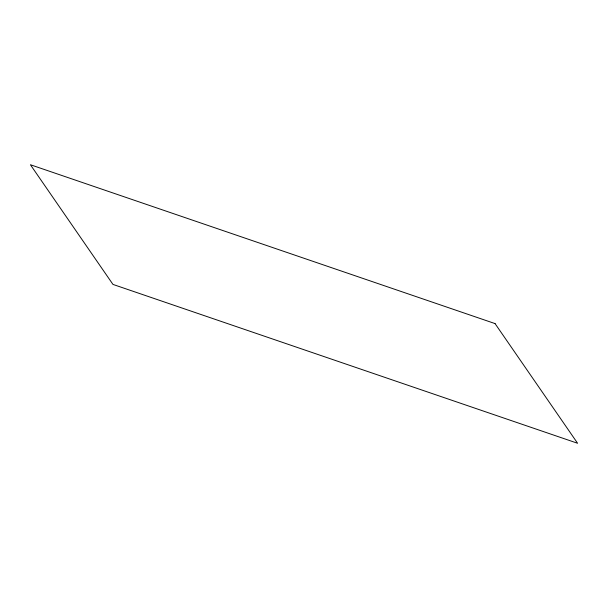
<?xml version="1.0" encoding="UTF-8"?>
<svg xmlns="http://www.w3.org/2000/svg" width="608" height="608" viewBox="0 0 608 608"><rect width="100%" height="100%" fill="white"/><g stroke="black" fill="none" stroke-linecap="round" stroke-linejoin="round"><path stroke-width="0.91" d="M495.041 323.585L30.4 164.73L112.959 284.415L577.6 443.27L495.041 323.585"/></g></svg>
